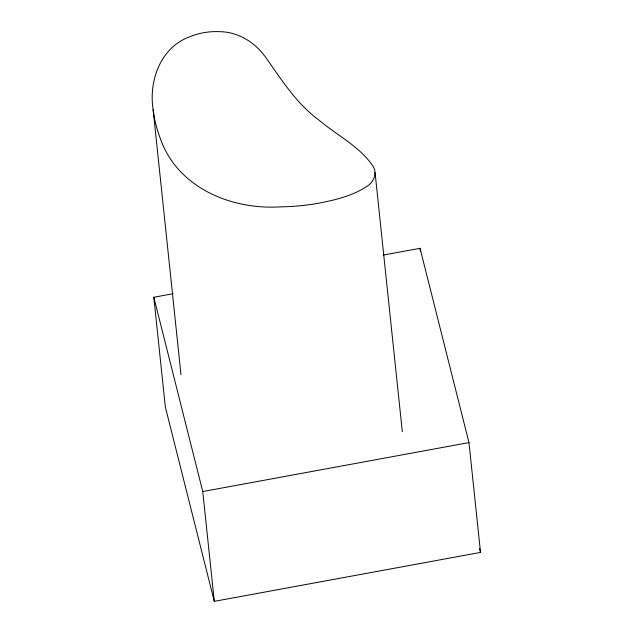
<?xml version="1.0" encoding="UTF-8"?>
<svg xmlns="http://www.w3.org/2000/svg" width="633" height="633" viewBox="0 0 633 633"><rect width="100%" height="100%" fill="white"/><g stroke="black" fill="none" stroke-linecap="round" stroke-linejoin="round"><path stroke-width="0.95" d="M383.115 255.099L420.035 248.31L468.974 442.594L480.518 552.411L214.294 601.35L165.355 407.066L153.811 297.249L173.244 293.68M214.294 601.35L202.758 491.54L468.974 442.594M479.553 548.582L480.518 552.411M153.811 297.249L202.758 491.54M420.035 248.31L420.344 251.254M375.076 172.619L402.311 431.698M153.139 109.699A210.259 154.523 -6 0 0 159.674 136.633C176.298 187.376 230.713 210.037 280.775 206.849A178.253 130.999 -6 0 0 316.033 203.684C333.749 200.392 352.035 196.349 367.211 186.157C373.715 182.059 377.45 173.489 373.193 166.471C359.781 146.326 336.946 135.415 318.882 120.041C296.505 103.67 281.717 79.94 265.915 57.714C255.384 42.546 238.325 31.84 219.548 31.666A52.943 38.914 -6 0 0 189.006 37.054C160.339 47.91 148.565 81.19 153.139 109.699L180.991 374.657"/></g></svg>
